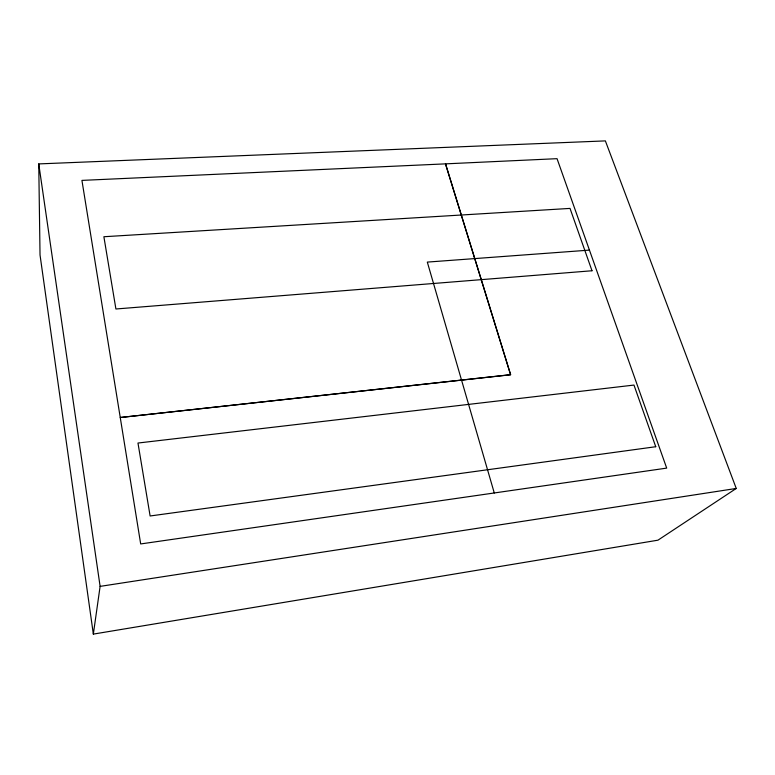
<?xml version="1.0" encoding="UTF-8"?>
<svg xmlns="http://www.w3.org/2000/svg" width="775" height="775" viewBox="0 0 775 775"><rect width="100%" height="100%" fill="white"/><g stroke="black" fill="none" stroke-linecap="round" stroke-linejoin="round"><path stroke-width="1.16" d="M93.339 634.105L100.111 586.375L38.75 163.912L605.372 140.895L736.25 488.453L657.946 540.185L93.339 634.105L40.029 254.956L38.75 163.912M445.451 163.864L557.041 158.672L666.694 468.11L140.682 543.943L81.927 180.391L445.451 163.864L510.57 374.771L120.232 417.512L510.657 374.674L445.518 163.738M100.111 586.375L736.25 488.453M589.446 250.112L427.316 262.095L494.276 492.968M655.747 446.72L150.118 515.985L137.969 443.038L633.969 385.068L655.747 446.72M592.003 270.756L115.911 308.993L103.879 236.733L570.022 208.407L592.003 270.756"/></g></svg>
